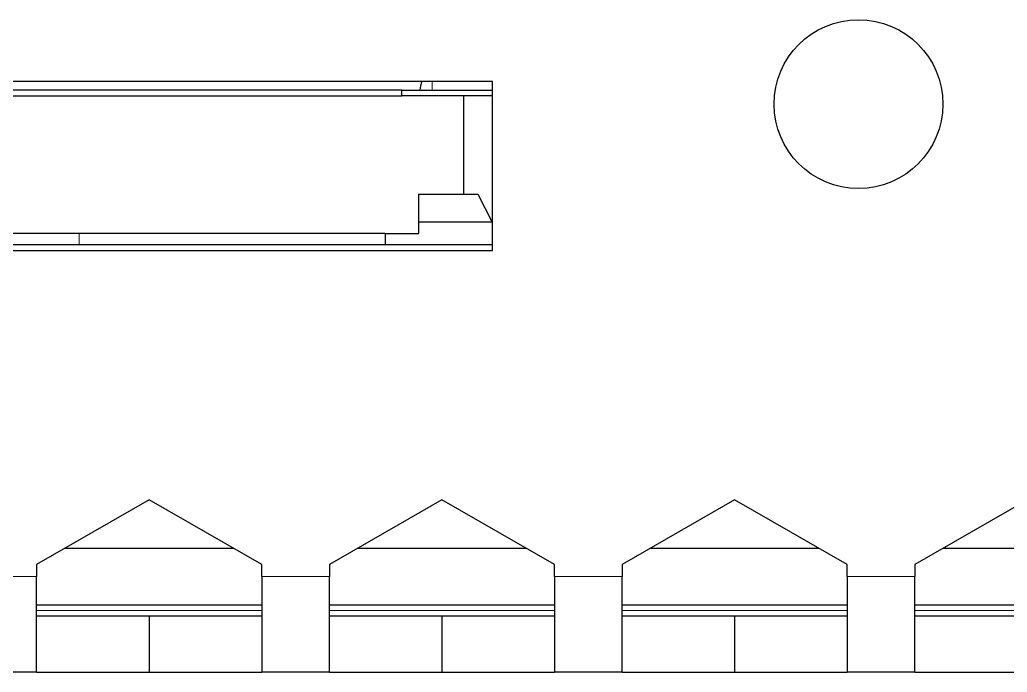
# Model space of a CAD drawing. Extents: x -260425 to 1294666, y -169889 to -2349.
# Drawn here: x 999310 to 999485.5, y -26686.5 to -26570.5 of the extents above; entities that cross this region are included whole.
import ezdxf

# ---------------------------------------------------------------- set-up
doc = ezdxf.new("R2010")
doc.units = 0
doc.header["$LTSCALE"] = 100
doc.layers.add('case', color=7, linetype='Continuous')

# ---------------------------------------------------------------- blocks, each defined once
blk = doc.blocks.new('АТС')
at = {"layer": 'case', "lineweight": 25}
for points, knots in [([(1017, -117.01), (1017, -108.72), (1010.29, -102.01), (1002, -102.01), (1002, -102.01), (993.72, -102.01), (987, -108.72), (987, -117.01), (987, -117.01), (987, -125.29), (993.72, -132.01), (1002, -132.01), (1002, -132.01), (1010.29, -132.01), (1017, -125.29), (1017, -117.01)], [0, 0, 0, 0, 0.2, 0.2, 0.2, 0.2, 0.4, 0.4, 0.4, 0.4, 0.6, 0.6, 0.6, 0.6, 1, 1, 1, 1]), ([(924.13, -114.51), (924.13, -114.51), (924.19, -114.1), (924.19, -114.1), (924.19, -114.1), (924.19, -114.1), (924.41, -113.01), (924.41, -113.01)], [0, 0, 0, 0, 0.333333, 0.333333, 0.333333, 0.333333, 1, 1, 1, 1])]:
    blk.add_open_spline(points, degree=3, knots=knots, dxfattribs=at)
for points in [[(937, -113.01), (937, -113.01), (683, -113.01), (683, -113.01)], [(937, -143.01), (937, -143.01), (937, -113.01), (937, -113.01)], [(920.9, -114.51), (920.9, -114.51), (710.9, -114.51), (710.9, -114.51)], [(710.9, -115.51), (710.9, -115.51), (920.9, -115.51), (920.9, -115.51)], [(920.9, -115.51), (920.9, -115.51), (920.9, -114.51), (920.9, -114.51)], [(920.9, -114.51), (920.9, -114.51), (937, -114.51), (937, -114.51)], [(936.9, -115.51), (936.9, -115.51), (920.9, -115.51), (920.9, -115.51)], [(931.9, -133.01), (931.9, -133.01), (931.9, -115.51), (931.9, -115.51)], [(936.9, -115.51), (936.9, -115.51), (936.9, -138.01), (936.9, -138.01)], [(923.9, -133.01), (923.9, -133.01), (934.4, -133.01), (934.4, -133.01)], [(923.9, -138.01), (923.9, -138.01), (923.9, -133.01), (923.9, -133.01)], [(934.4, -133.01), (934.4, -133.01), (936.9, -138.01), (936.9, -138.01)], [(936.9, -138.01), (936.9, -138.01), (923.9, -138.01), (923.9, -138.01)], [(923.9, -140.01), (923.9, -140.01), (923.9, -138.01), (923.9, -138.01)], [(863.58, -140.01), (863.58, -140.01), (845.4, -140.01), (845.4, -140.01)], [(917.9, -140.01), (917.9, -140.01), (863.58, -140.01), (863.58, -140.01)], [(917.9, -140.01), (917.9, -140.01), (917.9, -142.01), (917.9, -142.01)], [(917.9, -140.01), (917.9, -140.01), (923.9, -140.01), (923.9, -140.01)], [(937, -142.01), (937, -142.01), (683, -142.01), (683, -142.01)], [(683, -143.01), (683, -143.01), (937, -143.01), (937, -143.01)], [(876, -187.34), (876, -187.34), (856, -198.88), (856, -198.88)], [(896, -198.88), (896, -198.88), (876, -187.34), (876, -187.34)], [(928, -187.34), (928, -187.34), (908, -198.88), (908, -198.88)], [(948, -198.88), (948, -198.88), (928, -187.34), (928, -187.34)], [(980, -187.34), (980, -187.34), (960, -198.88), (960, -198.88)], [(1000, -198.88), (1000, -198.88), (980, -187.34), (980, -187.34)], [(1032, -187.34), (1032, -187.34), (1012, -198.88), (1012, -198.88)], [(891.02, -196.01), (891.02, -196.01), (860.98, -196.01), (860.98, -196.01)], [(943.02, -196.01), (943.02, -196.01), (912.98, -196.01), (912.98, -196.01)], [(995.02, -196.01), (995.02, -196.01), (964.98, -196.01), (964.98, -196.01)], [(1047.02, -196.01), (1047.02, -196.01), (1016.98, -196.01), (1016.98, -196.01)], [(856, -198.88), (856, -198.88), (856, -201.01), (856, -201.01)], [(896, -201.01), (896, -201.01), (896, -198.88), (896, -198.88)], [(908, -198.88), (908, -198.88), (908, -201.01), (908, -201.01)], [(948, -201.01), (948, -201.01), (948, -198.88), (948, -198.88)], [(960, -198.88), (960, -198.88), (960, -201.01), (960, -201.01)], [(1000, -201.01), (1000, -201.01), (1000, -198.88), (1000, -198.88)], [(1012, -198.88), (1012, -198.88), (1012, -201.01), (1012, -201.01)], [(856, -218.01), (856, -218.01), (856, -201.01), (856, -201.01)], [(896, -201.01), (896, -201.01), (896, -218.01), (896, -218.01)], [(908, -218.01), (908, -218.01), (908, -201.01), (908, -201.01)], [(948, -201.01), (948, -201.01), (948, -218.01), (948, -218.01)], [(960, -218.01), (960, -218.01), (960, -201.01), (960, -201.01)], [(1000, -201.01), (1000, -201.01), (1000, -218.01), (1000, -218.01)], [(1012, -218.01), (1012, -218.01), (1012, -201.01), (1012, -201.01)], [(856, -206.01), (856, -206.01), (896, -206.01), (896, -206.01)], [(908, -206.01), (908, -206.01), (948, -206.01), (948, -206.01)], [(960, -206.01), (960, -206.01), (1000, -206.01), (1000, -206.01)], [(1012, -206.01), (1012, -206.01), (1052, -206.01), (1052, -206.01)], [(876, -208.01), (876, -208.01), (856, -208.01), (856, -208.01)], [(876, -208.01), (876, -208.01), (876, -218.01), (876, -218.01)], [(896, -208.01), (896, -208.01), (876, -208.01), (876, -208.01)], [(928, -208.01), (928, -208.01), (908, -208.01), (908, -208.01)], [(928, -208.01), (928, -208.01), (928, -218.01), (928, -218.01)], [(948, -208.01), (948, -208.01), (928, -208.01), (928, -208.01)], [(980, -208.01), (980, -208.01), (960, -208.01), (960, -208.01)], [(980, -208.01), (980, -208.01), (980, -218.01), (980, -218.01)], [(1000, -208.01), (1000, -208.01), (980, -208.01), (980, -208.01)], [(1032, -208.01), (1032, -208.01), (1012, -208.01), (1012, -208.01)], [(856, -218.01), (856, -218.01), (844, -218.01), (844, -218.01)], [(856, -218.01), (856, -218.01), (876, -218.01), (876, -218.01)], [(876, -218.01), (876, -218.01), (896, -218.01), (896, -218.01)], [(908, -218.01), (908, -218.01), (896, -218.01), (896, -218.01)], [(908, -218.01), (908, -218.01), (928, -218.01), (928, -218.01)], [(928, -218.01), (928, -218.01), (948, -218.01), (948, -218.01)], [(960, -218.01), (960, -218.01), (948, -218.01), (948, -218.01)], [(960, -218.01), (960, -218.01), (980, -218.01), (980, -218.01)], [(980, -218.01), (980, -218.01), (1000, -218.01), (1000, -218.01)], [(1012, -218.01), (1012, -218.01), (1000, -218.01), (1000, -218.01)], [(1012, -218.01), (1012, -218.01), (1032, -218.01), (1032, -218.01)]]:
    blk.add_open_spline(points, degree=3, dxfattribs=at)
at = {"layer": 'case', "lineweight": 18}
for points in [[(926.25, -113.01), (926.25, -113.01), (926.25, -114.51), (926.25, -114.51)], [(863.58, -140.01), (863.58, -140.01), (863.58, -142.01), (863.58, -142.01)], [(844, -201.01), (844, -201.01), (856, -201.01), (856, -201.01)], [(896, -201.01), (896, -201.01), (908, -201.01), (908, -201.01)], [(948, -201.01), (948, -201.01), (960, -201.01), (960, -201.01)], [(1000, -201.01), (1000, -201.01), (1012, -201.01), (1012, -201.01)], [(856, -207.01), (856, -207.01), (896, -207.01), (896, -207.01)], [(908, -207.01), (908, -207.01), (948, -207.01), (948, -207.01)], [(960, -207.01), (960, -207.01), (1000, -207.01), (1000, -207.01)], [(1012, -207.01), (1012, -207.01), (1052, -207.01), (1052, -207.01)]]:
    blk.add_open_spline(points, degree=3, dxfattribs=at)

msp = doc.modelspace()

# ---------------------------------------------------------------- block references
msp.add_blockref('АТС', (998457.03, -26468.52))

doc.saveas('drawing.dxf')
